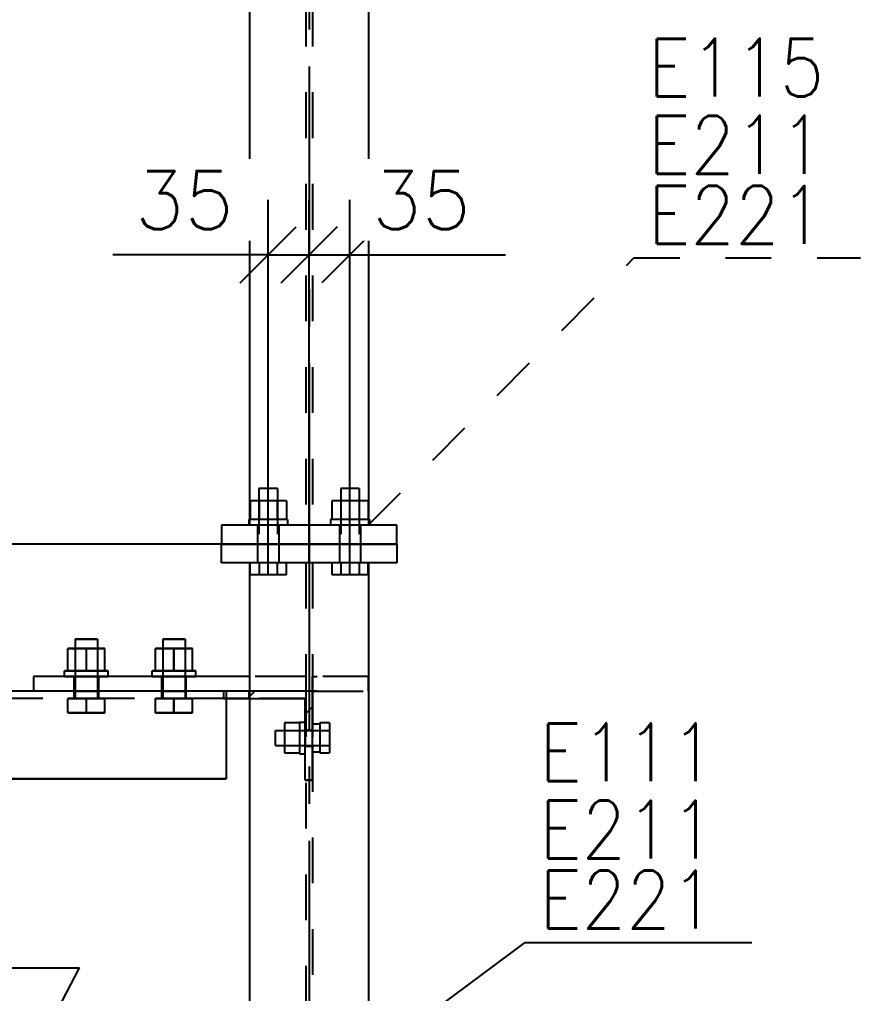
# Model space of a CAD drawing. Header units: millimetres. Extents: x 505 to 1346, y 20403 to 20997.
# Drawn here: x 1101.08 to 1137.07, y 20723.03 to 20764.71 of the extents above; entities that cross this region are included whole.
import ezdxf

# ---------------------------------------------------------------- set-up
doc = ezdxf.new("R2010")
doc.units = ezdxf.units.MM
doc.linetypes.add('CENTER', pattern=[12.7, 7.9375, -1.5875, 1.5875, -1.5875])
doc.linetypes.add('DXK_LINE_DOT2', pattern=[3.9198, 1.9599, -1.9599])
doc.styles.add('RomanS', font='ROMANS__.TTF', dxfattribs={"height": 0.2})

# ---------------------------------------------------------------- blocks, each defined once
blk = doc.blocks.new('Bolt-110200292-71060 - 70956')
at = {"color": 3, "linetype": 'Continuous'}
for p, q in [((1103.463, 20738.194), (1103.463, 20736.594)), ((1103.527, 20738.194), (1103.463, 20738.194)), ((1103.463, 20738.194), (1103.526, 20738.194)), ((1103.465, 20738.194), (1103.465, 20736.594)), ((1103.529, 20738.194), (1103.465, 20738.194)), ((1103.465, 20738.194), (1103.529, 20738.194)), ((1103.526, 20738.194), (1103.701, 20738.194)), ((1103.701, 20738.194), (1103.527, 20738.194)), ((1103.704, 20738.194), (1103.529, 20738.194)), ((1103.529, 20738.194), (1103.703, 20738.194)), ((1104.177, 20738.194), (1103.701, 20738.194)), ((1103.701, 20738.194), (1104.177, 20738.194)), ((1103.703, 20738.194), (1104.179, 20738.194)), ((1104.18, 20738.194), (1103.704, 20738.194)), ((1104.177, 20738.194), (1104.351, 20738.194)), ((1104.352, 20738.194), (1104.177, 20738.194)), ((1104.179, 20738.194), (1104.354, 20738.194)), ((1104.354, 20738.194), (1104.18, 20738.194)), ((1104.351, 20738.194), (1104.415, 20738.194)), ((1104.415, 20738.194), (1104.352, 20738.194)), ((1104.354, 20738.194), (1104.418, 20738.194)), ((1104.418, 20738.194), (1104.354, 20738.194)), ((1104.415, 20738.194), (1104.415, 20736.594)), ((1104.418, 20738.194), (1104.418, 20736.594)), ((1107.213, 20738.194), (1107.213, 20736.594)), ((1107.277, 20738.194), (1107.213, 20738.194)), ((1107.213, 20738.194), (1107.276, 20738.194)), ((1107.215, 20738.194), (1107.215, 20736.594)), ((1107.279, 20738.194), (1107.215, 20738.194)), ((1107.215, 20738.194), (1107.279, 20738.194)), ((1107.276, 20738.194), (1107.451, 20738.194)), ((1107.451, 20738.194), (1107.277, 20738.194)), ((1107.454, 20738.194), (1107.279, 20738.194)), ((1107.279, 20738.194), (1107.453, 20738.194)), ((1107.927, 20738.194), (1107.451, 20738.194)), ((1107.451, 20738.194), (1107.927, 20738.194)), ((1107.453, 20738.194), (1107.929, 20738.194)), ((1107.93, 20738.194), (1107.454, 20738.194)), ((1107.927, 20738.194), (1108.101, 20738.194)), ((1108.102, 20738.194), (1107.927, 20738.194)), ((1107.929, 20738.194), (1108.104, 20738.194)), ((1108.104, 20738.194), (1107.93, 20738.194)), ((1108.101, 20738.194), (1108.165, 20738.194)), ((1108.165, 20738.194), (1108.102, 20738.194)), ((1108.104, 20738.194), (1108.168, 20738.194)), ((1108.168, 20738.194), (1108.104, 20738.194)), ((1108.165, 20738.194), (1108.165, 20736.594)), ((1108.168, 20738.194), (1108.168, 20736.594)), ((1103.145, 20736.844), (1103.145, 20737.796)), ((1103.145, 20737.796), (1103.938, 20737.796)), ((1103.145, 20736.844), (1103.145, 20737.796)), ((1103.145, 20737.796), (1103.145, 20737.796)), ((1103.939, 20737.796), (1103.145, 20737.796)), ((1103.148, 20736.844), (1103.148, 20737.797)), ((1103.148, 20737.797), (1103.941, 20737.797)), ((1103.148, 20736.844), (1103.148, 20737.797)), ((1103.148, 20737.797), (1103.148, 20737.797)), ((1103.942, 20737.797), (1103.148, 20737.797)), ((1103.938, 20736.844), (1103.938, 20737.796)), ((1103.938, 20737.796), (1104.732, 20737.796)), ((1104.733, 20737.796), (1103.939, 20737.796)), ((1103.941, 20736.844), (1103.941, 20737.797)), ((1103.941, 20737.797), (1104.735, 20737.797)), ((1104.736, 20737.797), (1103.942, 20737.797)), ((1104.732, 20736.844), (1104.732, 20737.796)), ((1104.732, 20737.796), (1104.733, 20737.796)), ((1104.733, 20736.844), (1104.733, 20737.796)), ((1104.735, 20736.844), (1104.735, 20737.797)), ((1104.735, 20737.797), (1104.736, 20737.797)), ((1104.736, 20736.844), (1104.736, 20737.797)), ((1106.895, 20736.844), (1106.895, 20737.796)), ((1106.895, 20737.796), (1107.688, 20737.796)), ((1106.895, 20736.844), (1106.895, 20737.796)), ((1106.895, 20737.796), (1106.895, 20737.796)), ((1107.689, 20737.796), (1106.895, 20737.796)), ((1106.898, 20736.844), (1106.898, 20737.797)), ((1106.898, 20737.797), (1107.691, 20737.797)), ((1106.898, 20736.844), (1106.898, 20737.797)), ((1106.898, 20737.797), (1106.898, 20737.797)), ((1107.692, 20737.797), (1106.898, 20737.797)), ((1107.688, 20736.844), (1107.688, 20737.796)), ((1107.688, 20737.796), (1108.482, 20737.796)), ((1108.483, 20737.796), (1107.689, 20737.796)), ((1107.691, 20736.844), (1107.691, 20737.797)), ((1107.691, 20737.797), (1108.485, 20737.797)), ((1108.486, 20737.797), (1107.692, 20737.797)), ((1108.482, 20736.844), (1108.482, 20737.796)), ((1108.482, 20737.796), (1108.483, 20737.796)), ((1108.483, 20736.844), (1108.483, 20737.796)), ((1108.485, 20736.844), (1108.485, 20737.797)), ((1108.485, 20737.797), (1108.486, 20737.797)), ((1108.486, 20736.844), (1108.486, 20737.797)), ((1103.006, 20736.594), (1103.006, 20736.844)), ((1103.131, 20736.844), (1103.006, 20736.844)), ((1103.006, 20736.844), (1103.131, 20736.844)), ((1103.009, 20736.594), (1103.009, 20736.844)), ((1103.134, 20736.844), (1103.009, 20736.844)), ((1103.009, 20736.844), (1103.133, 20736.844)), ((1103.473, 20736.844), (1103.131, 20736.844)), ((1103.131, 20736.844), (1103.472, 20736.844)), ((1103.133, 20736.844), (1103.475, 20736.844)), ((1103.476, 20736.844), (1103.134, 20736.844)), ((1103.938, 20736.844), (1103.145, 20736.844)), ((1103.145, 20736.844), (1103.145, 20736.844)), ((1103.145, 20736.844), (1103.939, 20736.844)), ((1103.941, 20736.844), (1103.148, 20736.844)), ((1103.148, 20736.844), (1103.148, 20736.844)), ((1103.148, 20736.844), (1103.942, 20736.844)), ((1103.472, 20736.844), (1103.938, 20736.844)), ((1103.939, 20736.844), (1103.473, 20736.844)), ((1103.475, 20736.844), (1103.941, 20736.844)), ((1103.942, 20736.844), (1103.476, 20736.844)), ((1104.732, 20736.844), (1103.938, 20736.844)), ((1103.938, 20736.844), (1104.405, 20736.844)), ((1103.939, 20736.844), (1104.733, 20736.844)), ((1104.406, 20736.844), (1103.939, 20736.844)), ((1104.735, 20736.844), (1103.941, 20736.844)), ((1103.941, 20736.844), (1104.407, 20736.844)), ((1103.942, 20736.844), (1104.736, 20736.844)), ((1104.408, 20736.844), (1103.942, 20736.844)), ((1104.405, 20736.844), (1104.746, 20736.844)), ((1104.747, 20736.844), (1104.406, 20736.844)), ((1104.407, 20736.844), (1104.749, 20736.844)), ((1104.75, 20736.844), (1104.408, 20736.844)), ((1104.733, 20736.844), (1104.732, 20736.844)), ((1104.736, 20736.844), (1104.735, 20736.844)), ((1104.746, 20736.844), (1104.872, 20736.844)), ((1104.872, 20736.844), (1104.747, 20736.844)), ((1104.749, 20736.844), (1104.874, 20736.844)), ((1104.874, 20736.844), (1104.75, 20736.844)), ((1104.872, 20736.594), (1104.872, 20736.844)), ((1104.874, 20736.594), (1104.874, 20736.844)), ((1106.756, 20736.594), (1106.756, 20736.844)), ((1106.881, 20736.844), (1106.756, 20736.844)), ((1106.756, 20736.844), (1106.881, 20736.844)), ((1106.759, 20736.594), (1106.759, 20736.844)), ((1106.884, 20736.844), (1106.759, 20736.844)), ((1106.759, 20736.844), (1106.883, 20736.844)), ((1107.223, 20736.844), (1106.881, 20736.844)), ((1106.881, 20736.844), (1107.222, 20736.844)), ((1106.883, 20736.844), (1107.225, 20736.844)), ((1107.226, 20736.844), (1106.884, 20736.844)), ((1107.688, 20736.844), (1106.895, 20736.844)), ((1106.895, 20736.844), (1106.895, 20736.844)), ((1106.895, 20736.844), (1107.689, 20736.844)), ((1107.691, 20736.844), (1106.898, 20736.844)), ((1106.898, 20736.844), (1106.898, 20736.844)), ((1106.898, 20736.844), (1107.692, 20736.844)), ((1107.222, 20736.844), (1107.688, 20736.844)), ((1107.689, 20736.844), (1107.223, 20736.844)), ((1107.225, 20736.844), (1107.691, 20736.844)), ((1107.692, 20736.844), (1107.226, 20736.844)), ((1108.482, 20736.844), (1107.688, 20736.844)), ((1107.688, 20736.844), (1108.155, 20736.844)), ((1107.689, 20736.844), (1108.483, 20736.844)), ((1108.156, 20736.844), (1107.689, 20736.844)), ((1108.485, 20736.844), (1107.691, 20736.844)), ((1107.691, 20736.844), (1108.157, 20736.844)), ((1107.692, 20736.844), (1108.486, 20736.844)), ((1108.158, 20736.844), (1107.692, 20736.844)), ((1108.155, 20736.844), (1108.496, 20736.844)), ((1108.497, 20736.844), (1108.156, 20736.844)), ((1108.157, 20736.844), (1108.499, 20736.844)), ((1108.5, 20736.844), (1108.158, 20736.844)), ((1108.483, 20736.844), (1108.482, 20736.844)), ((1108.486, 20736.844), (1108.485, 20736.844)), ((1108.496, 20736.844), (1108.622, 20736.844)), ((1108.622, 20736.844), (1108.497, 20736.844)), ((1108.499, 20736.844), (1108.624, 20736.844)), ((1108.624, 20736.844), (1108.5, 20736.844)), ((1108.622, 20736.594), (1108.622, 20736.844)), ((1108.624, 20736.594), (1108.624, 20736.844))]:
    blk.add_line(p, q, dxfattribs=at)
at = {"color": 3, "linetype": 'DXK_LINE_DOT2'}
for p, q in [((1103.939, 20736.844), (1103.939, 20737.796)), ((1103.942, 20736.844), (1103.942, 20737.797)), ((1107.689, 20736.844), (1107.689, 20737.796)), ((1107.692, 20736.844), (1107.692, 20737.797)), ((1103.131, 20736.594), (1103.006, 20736.594)), ((1103.006, 20736.594), (1103.131, 20736.594)), ((1103.133, 20736.594), (1103.009, 20736.594)), ((1103.009, 20736.594), (1103.134, 20736.594)), ((1103.472, 20736.594), (1103.131, 20736.594)), ((1103.131, 20736.594), (1103.473, 20736.594)), ((1103.475, 20736.594), (1103.133, 20736.594)), ((1103.134, 20736.594), (1103.476, 20736.594)), ((1103.414, 20735.969), (1103.414, 20736.594)), ((1103.414, 20736.594), (1103.44, 20736.594)), ((1103.44, 20736.594), (1103.414, 20736.594)), ((1103.417, 20735.969), (1103.417, 20736.594)), ((1103.417, 20736.594), (1103.442, 20736.594)), ((1103.442, 20736.594), (1103.417, 20736.594)), ((1103.44, 20736.594), (1103.939, 20736.594)), ((1103.939, 20736.594), (1103.44, 20736.594)), ((1103.941, 20736.594), (1103.442, 20736.594)), ((1103.463, 20736.594), (1103.463, 20735.654)), ((1103.465, 20736.594), (1103.465, 20735.654)), ((1103.938, 20736.594), (1103.472, 20736.594)), ((1103.473, 20736.594), (1103.939, 20736.594)), ((1103.941, 20736.594), (1103.475, 20736.594)), ((1103.476, 20736.594), (1103.942, 20736.594)), ((1103.939, 20736.594), (1104.438, 20736.594)), ((1104.438, 20736.594), (1103.939, 20736.594)), ((1103.939, 20736.594), (1104.406, 20736.594)), ((1104.405, 20736.594), (1103.939, 20736.594)), ((1103.939, 20736.594), (1103.939, 20736.594)), ((1103.941, 20736.594), (1104.441, 20736.594)), ((1103.942, 20736.594), (1104.408, 20736.594)), ((1104.407, 20736.594), (1103.942, 20736.594)), ((1104.746, 20736.594), (1104.405, 20736.594)), ((1104.406, 20736.594), (1104.747, 20736.594)), ((1104.749, 20736.594), (1104.407, 20736.594)), ((1104.408, 20736.594), (1104.75, 20736.594)), ((1104.415, 20736.594), (1104.415, 20735.654)), ((1104.418, 20736.594), (1104.418, 20735.654)), ((1104.438, 20736.594), (1104.464, 20736.594)), ((1104.464, 20736.594), (1104.438, 20736.594)), ((1104.441, 20736.594), (1104.438, 20736.594)), ((1104.441, 20736.594), (1104.467, 20736.594)), ((1104.467, 20736.594), (1104.441, 20736.594)), ((1104.464, 20735.969), (1104.464, 20736.594)), ((1104.467, 20735.969), (1104.467, 20736.594)), ((1104.872, 20736.594), (1104.746, 20736.594)), ((1104.747, 20736.594), (1104.872, 20736.594)), ((1104.874, 20736.594), (1104.749, 20736.594)), ((1104.75, 20736.594), (1104.874, 20736.594)), ((1106.881, 20736.594), (1106.756, 20736.594)), ((1106.756, 20736.594), (1106.881, 20736.594)), ((1106.883, 20736.594), (1106.759, 20736.594)), ((1106.759, 20736.594), (1106.884, 20736.594)), ((1107.222, 20736.594), (1106.881, 20736.594)), ((1106.881, 20736.594), (1107.223, 20736.594)), ((1107.225, 20736.594), (1106.883, 20736.594)), ((1106.884, 20736.594), (1107.226, 20736.594)), ((1107.164, 20735.969), (1107.164, 20736.594)), ((1107.164, 20736.594), (1107.19, 20736.594)), ((1107.19, 20736.594), (1107.164, 20736.594)), ((1107.167, 20735.969), (1107.167, 20736.594)), ((1107.167, 20736.594), (1107.192, 20736.594)), ((1107.192, 20736.594), (1107.167, 20736.594)), ((1107.19, 20736.594), (1107.689, 20736.594)), ((1107.689, 20736.594), (1107.19, 20736.594)), ((1107.192, 20736.594), (1107.691, 20736.594)), ((1107.691, 20736.594), (1107.192, 20736.594)), ((1107.213, 20736.594), (1107.213, 20735.654)), ((1107.215, 20736.594), (1107.215, 20735.654)), ((1107.688, 20736.594), (1107.222, 20736.594)), ((1107.223, 20736.594), (1107.689, 20736.594)), ((1107.691, 20736.594), (1107.225, 20736.594)), ((1107.226, 20736.594), (1107.692, 20736.594)), ((1107.689, 20736.594), (1108.188, 20736.594)), ((1108.188, 20736.594), (1107.689, 20736.594)), ((1107.689, 20736.594), (1108.156, 20736.594)), ((1108.155, 20736.594), (1107.689, 20736.594)), ((1107.691, 20736.594), (1108.191, 20736.594)), ((1108.191, 20736.594), (1107.692, 20736.594)), ((1107.692, 20736.594), (1108.158, 20736.594)), ((1108.496, 20736.594), (1108.155, 20736.594)), ((1108.157, 20736.594), (1108.155, 20736.594)), ((1108.156, 20736.594), (1108.497, 20736.594)), ((1108.158, 20736.594), (1108.5, 20736.594)), ((1108.165, 20736.594), (1108.165, 20735.654)), ((1108.168, 20736.594), (1108.168, 20735.654)), ((1108.188, 20736.594), (1108.214, 20736.594)), ((1108.214, 20736.594), (1108.188, 20736.594)), ((1108.191, 20736.594), (1108.217, 20736.594)), ((1108.217, 20736.594), (1108.191, 20736.594)), ((1108.214, 20735.969), (1108.214, 20736.594)), ((1108.217, 20735.969), (1108.217, 20736.594)), ((1108.622, 20736.594), (1108.496, 20736.594)), ((1108.499, 20736.594), (1108.496, 20736.594)), ((1108.497, 20736.594), (1108.622, 20736.594)), ((1108.624, 20736.594), (1108.499, 20736.594)), ((1108.5, 20736.594), (1108.624, 20736.594)), ((1103.414, 20735.654), (1103.414, 20735.969)), ((1103.44, 20735.969), (1103.414, 20735.969)), ((1103.414, 20735.969), (1103.44, 20735.969)), ((1103.414, 20735.969), (1103.44, 20735.969)), ((1103.44, 20735.969), (1103.414, 20735.969)), ((1103.417, 20735.654), (1103.417, 20735.969)), ((1103.442, 20735.969), (1103.417, 20735.969)), ((1103.417, 20735.969), (1103.442, 20735.969)), ((1103.44, 20735.969), (1103.939, 20735.969)), ((1103.939, 20735.969), (1103.44, 20735.969)), ((1103.44, 20735.969), (1103.939, 20735.969)), ((1103.939, 20735.969), (1103.44, 20735.969)), ((1103.44, 20735.969), (1103.442, 20735.969)), ((1103.442, 20735.969), (1103.44, 20735.969)), ((1103.442, 20735.969), (1103.942, 20735.969)), ((1103.939, 20735.969), (1103.442, 20735.969)), ((1103.939, 20735.969), (1104.438, 20735.969)), ((1104.438, 20735.969), (1103.939, 20735.969)), ((1103.939, 20735.969), (1104.438, 20735.969)), ((1104.438, 20735.969), (1103.939, 20735.969)), ((1103.939, 20735.969), (1103.939, 20735.969)), ((1104.441, 20735.969), (1103.942, 20735.969)), ((1104.438, 20735.969), (1104.464, 20735.969)), ((1104.464, 20735.969), (1104.438, 20735.969)), ((1104.438, 20735.969), (1104.464, 20735.969)), ((1104.464, 20735.969), (1104.438, 20735.969)), ((1104.438, 20735.969), (1104.441, 20735.969)), ((1104.438, 20735.969), (1104.441, 20735.969)), ((1104.441, 20735.969), (1104.438, 20735.969)), ((1104.441, 20735.969), (1104.467, 20735.969)), ((1104.467, 20735.969), (1104.441, 20735.969)), ((1104.464, 20735.654), (1104.464, 20735.969)), ((1104.464, 20735.969), (1104.467, 20735.969)), ((1104.467, 20735.969), (1104.464, 20735.969)), ((1104.467, 20735.654), (1104.467, 20735.969)), ((1107.164, 20735.654), (1107.164, 20735.969)), ((1107.19, 20735.969), (1107.164, 20735.969)), ((1107.164, 20735.969), (1107.19, 20735.969)), ((1107.164, 20735.969), (1107.19, 20735.969)), ((1107.19, 20735.969), (1107.164, 20735.969)), ((1107.167, 20735.654), (1107.167, 20735.969)), ((1107.192, 20735.969), (1107.167, 20735.969)), ((1107.167, 20735.969), (1107.192, 20735.969)), ((1107.19, 20735.969), (1107.689, 20735.969)), ((1107.689, 20735.969), (1107.19, 20735.969)), ((1107.19, 20735.969), (1107.689, 20735.969)), ((1107.689, 20735.969), (1107.19, 20735.969)), ((1107.19, 20735.969), (1107.192, 20735.969)), ((1107.192, 20735.969), (1107.19, 20735.969)), ((1107.192, 20735.969), (1107.692, 20735.969)), ((1107.691, 20735.969), (1107.192, 20735.969)), ((1107.192, 20735.969), (1107.691, 20735.969)), ((1107.691, 20735.969), (1107.192, 20735.969)), ((1107.689, 20735.969), (1108.188, 20735.969)), ((1108.188, 20735.969), (1107.689, 20735.969)), ((1107.689, 20735.969), (1108.188, 20735.969)), ((1108.188, 20735.969), (1107.689, 20735.969)), ((1107.691, 20735.969), (1108.191, 20735.969)), ((1107.692, 20735.969), (1108.191, 20735.969)), ((1108.191, 20735.969), (1107.692, 20735.969)), ((1108.191, 20735.969), (1107.692, 20735.969)), ((1108.188, 20735.969), (1108.214, 20735.969)), ((1108.214, 20735.969), (1108.188, 20735.969)), ((1108.188, 20735.969), (1108.214, 20735.969)), ((1108.214, 20735.969), (1108.188, 20735.969)), ((1108.191, 20735.969), (1108.217, 20735.969)), ((1108.217, 20735.969), (1108.191, 20735.969)), ((1108.214, 20735.654), (1108.214, 20735.969)), ((1108.214, 20735.969), (1108.217, 20735.969)), ((1108.217, 20735.969), (1108.214, 20735.969)), ((1108.217, 20735.654), (1108.217, 20735.969)), ((1103.146, 20735.04), (1103.146, 20735.654)), ((1103.146, 20735.654), (1103.938, 20735.654)), ((1103.146, 20735.654), (1103.147, 20735.654)), ((1103.147, 20735.04), (1103.147, 20735.654)), ((1103.939, 20735.654), (1103.147, 20735.654)), ((1103.149, 20735.04), (1103.149, 20735.654)), ((1103.149, 20735.04), (1103.149, 20735.654)), ((1103.149, 20735.654), (1103.149, 20735.654)), ((1103.942, 20735.654), (1103.149, 20735.654)), ((1103.44, 20735.654), (1103.414, 20735.654)), ((1103.414, 20735.654), (1103.44, 20735.654)), ((1103.442, 20735.654), (1103.417, 20735.654)), ((1103.417, 20735.654), (1103.442, 20735.654)), ((1103.939, 20735.654), (1103.44, 20735.654)), ((1103.942, 20735.654), (1103.442, 20735.654)), ((1103.941, 20735.654), (1103.442, 20735.654)), ((1103.526, 20735.654), (1103.463, 20735.654)), ((1103.463, 20735.654), (1103.527, 20735.654)), ((1103.529, 20735.654), (1103.465, 20735.654)), ((1103.465, 20735.654), (1103.529, 20735.654)), ((1103.938, 20735.04), (1103.938, 20735.654)), ((1103.938, 20735.654), (1103.939, 20735.654)), ((1103.939, 20735.04), (1103.939, 20735.654)), ((1104.732, 20735.654), (1103.939, 20735.654)), ((1103.939, 20735.654), (1104.731, 20735.654)), ((1104.438, 20735.654), (1103.939, 20735.654)), ((1103.941, 20735.04), (1103.941, 20735.654)), ((1103.942, 20735.04), (1103.942, 20735.654)), ((1104.734, 20735.654), (1103.942, 20735.654)), ((1103.942, 20735.654), (1104.734, 20735.654)), ((1103.942, 20735.654), (1103.942, 20735.654)), ((1104.441, 20735.654), (1103.942, 20735.654)), ((1104.415, 20735.654), (1104.351, 20735.654)), ((1104.352, 20735.654), (1104.415, 20735.654)), ((1104.354, 20735.654), (1104.418, 20735.654)), ((1104.418, 20735.654), (1104.354, 20735.654)), ((1104.438, 20735.654), (1104.464, 20735.654)), ((1104.464, 20735.654), (1104.438, 20735.654)), ((1104.441, 20735.654), (1104.467, 20735.654)), ((1104.467, 20735.654), (1104.441, 20735.654)), ((1104.731, 20735.04), (1104.731, 20735.654)), ((1104.731, 20735.654), (1104.732, 20735.654)), ((1104.732, 20735.04), (1104.732, 20735.654)), ((1104.734, 20735.04), (1104.734, 20735.654)), ((1104.734, 20735.04), (1104.734, 20735.654)), ((1104.734, 20735.654), (1104.734, 20735.654)), ((1106.896, 20735.04), (1106.896, 20735.654)), ((1106.896, 20735.654), (1107.688, 20735.654)), ((1106.896, 20735.654), (1106.897, 20735.654)), ((1106.897, 20735.04), (1106.897, 20735.654)), ((1107.689, 20735.654), (1106.897, 20735.654)), ((1106.899, 20735.04), (1106.899, 20735.654)), ((1106.899, 20735.654), (1107.691, 20735.654)), ((1106.899, 20735.04), (1106.899, 20735.654)), ((1106.899, 20735.654), (1106.899, 20735.654)), ((1107.692, 20735.654), (1106.899, 20735.654)), ((1107.19, 20735.654), (1107.164, 20735.654)), ((1107.164, 20735.654), (1107.19, 20735.654)), ((1107.192, 20735.654), (1107.167, 20735.654)), ((1107.167, 20735.654), (1107.192, 20735.654)), ((1107.689, 20735.654), (1107.19, 20735.654)), ((1107.692, 20735.654), (1107.192, 20735.654)), ((1107.691, 20735.654), (1107.192, 20735.654)), ((1107.276, 20735.654), (1107.213, 20735.654)), ((1107.213, 20735.654), (1107.277, 20735.654)), ((1107.279, 20735.654), (1107.215, 20735.654)), ((1107.215, 20735.654), (1107.279, 20735.654)), ((1107.688, 20735.04), (1107.688, 20735.654)), ((1107.689, 20735.04), (1107.689, 20735.654)), ((1108.482, 20735.654), (1107.689, 20735.654)), ((1107.689, 20735.654), (1108.481, 20735.654)), ((1108.188, 20735.654), (1107.689, 20735.654)), ((1107.691, 20735.04), (1107.691, 20735.654)), ((1107.691, 20735.654), (1107.692, 20735.654)), ((1107.692, 20735.04), (1107.692, 20735.654)), ((1108.484, 20735.654), (1107.692, 20735.654)), ((1107.692, 20735.654), (1108.191, 20735.654)), ((1108.191, 20735.654), (1107.692, 20735.654)), ((1108.165, 20735.654), (1108.101, 20735.654)), ((1108.102, 20735.654), (1108.165, 20735.654)), ((1108.104, 20735.654), (1108.168, 20735.654)), ((1108.168, 20735.654), (1108.104, 20735.654)), ((1108.188, 20735.654), (1108.214, 20735.654)), ((1108.214, 20735.654), (1108.188, 20735.654)), ((1108.191, 20735.654), (1108.217, 20735.654)), ((1108.217, 20735.654), (1108.191, 20735.654)), ((1108.481, 20735.04), (1108.481, 20735.654)), ((1108.481, 20735.654), (1108.482, 20735.654)), ((1108.481, 20735.654), (1108.484, 20735.654)), ((1108.482, 20735.04), (1108.482, 20735.654)), ((1108.484, 20735.04), (1108.484, 20735.654)), ((1108.484, 20735.04), (1108.484, 20735.654)), ((1108.484, 20735.654), (1108.484, 20735.654)), ((1103.938, 20735.04), (1103.146, 20735.04)), ((1103.146, 20735.04), (1103.147, 20735.04)), ((1103.147, 20735.04), (1103.939, 20735.04)), ((1103.149, 20735.04), (1103.149, 20735.04)), ((1103.149, 20735.04), (1103.942, 20735.04)), ((1103.939, 20735.04), (1103.938, 20735.04)), ((1103.939, 20735.04), (1104.732, 20735.04)), ((1104.731, 20735.04), (1103.939, 20735.04)), ((1103.942, 20735.04), (1104.734, 20735.04)), ((1104.734, 20735.04), (1103.942, 20735.04)), ((1104.731, 20735.04), (1104.732, 20735.04)), ((1104.734, 20735.04), (1104.734, 20735.04)), ((1107.688, 20735.04), (1106.896, 20735.04)), ((1106.896, 20735.04), (1106.897, 20735.04)), ((1106.897, 20735.04), (1107.689, 20735.04)), ((1107.691, 20735.04), (1106.899, 20735.04)), ((1106.899, 20735.04), (1106.899, 20735.04)), ((1106.899, 20735.04), (1107.692, 20735.04)), ((1107.689, 20735.04), (1108.482, 20735.04)), ((1108.481, 20735.04), (1107.689, 20735.04)), ((1107.692, 20735.04), (1108.484, 20735.04)), ((1108.481, 20735.04), (1108.482, 20735.04)), ((1108.484, 20735.04), (1108.481, 20735.04)), ((1108.484, 20735.04), (1108.484, 20735.04))]:
    blk.add_line(p, q, dxfattribs=at)
blk = doc.blocks.new('Part-110200292-70961 - 70956')
at = {"color": 7, "linetype": 'DXK_LINE_DOT2'}
for p, q in [((1109.81, 20735.967), (1109.81, 20735.652)), ((1109.92, 20735.967), (1109.81, 20735.967)), ((1113.62, 20735.967), (1110.92, 20735.967)), ((1110.92, 20735.967), (1110.92, 20735.652)), ((1113.62, 20735.967), (1113.62, 20735.967)), ((1113.62, 20735.967), (1113.62, 20732.157)), ((1110.92, 20735.652), (1109.81, 20735.652)), ((1109.81, 20735.652), (1109.81, 20735.652)), ((1113.305, 20735.652), (1110.92, 20735.652)), ((1113.305, 20735.652), (1113.305, 20732.157)), ((1113.62, 20732.157), (1113.305, 20732.157)), ((1113.305, 20732.157), (1113.305, 20732.157))]:
    blk.add_line(p, q, dxfattribs=at)
at = {"color": 3, "linetype": 'Continuous'}
blk.add_line((1110.92, 20735.967), (1109.92, 20735.967), dxfattribs=at)
blk = doc.blocks.new('Part-110200292-71047 - 70956')
at = {"color": 3, "linetype": 'Continuous'}
for p, q in [((1110.92, 20800.794), (1110.92, 20743.067)), ((1116.02, 20791.326), (1116.02, 20743.067))]:
    blk.add_line(p, q, dxfattribs=at)
at = {"color": 7, "linetype": 'DXK_LINE_DOT2'}
for p, q in [((1113.325, 20800.794), (1113.325, 20743.067)), ((1113.615, 20800.794), (1113.615, 20743.067)), ((1116.02, 20743.067), (1110.92, 20743.067))]:
    blk.add_line(p, q, dxfattribs=at)
at = {"color": 7, "linetype": 'CENTER'}
blk.add_line((1113.47, 20800.794), (1113.47, 20742.267), dxfattribs=at)
blk = doc.blocks.new('Part-110200292-71049 - 70956')
at = {"color": 3, "linetype": 'Continuous'}
for p, q in [((1071.82, 20735.969), (1071.82, 20735.966)), ((1101.67, 20735.969), (1080.07, 20735.969)), ((1109.92, 20735.969), (1109.92, 20735.966)), ((1071.82, 20735.651), (1071.82, 20732.219)), ((1109.92, 20735.651), (1109.92, 20735.619)), ((1109.92, 20735.619), (1109.92, 20732.219)), ((1071.82, 20732.219), (1071.82, 20732.219)), ((1109.92, 20732.219), (1071.82, 20732.219)), ((1071.82, 20732.218), (1109.92, 20732.218)), ((1109.92, 20732.219), (1109.92, 20732.219))]:
    blk.add_line(p, q, dxfattribs=at)
at = {"color": 7, "linetype": 'DXK_LINE_DOT2'}
for p, q in [((1071.82, 20735.969), (1071.82, 20735.969)), ((1109.92, 20735.969), (1071.82, 20735.969)), ((1080.07, 20735.969), (1071.82, 20735.969)), ((1071.82, 20735.969), (1071.82, 20735.603)), ((1109.92, 20735.969), (1101.67, 20735.969)), ((1109.92, 20735.969), (1109.92, 20735.969)), ((1109.92, 20735.969), (1109.92, 20735.969)), ((1109.92, 20735.966), (1109.92, 20735.654)), ((1071.82, 20735.654), (1071.82, 20735.654)), ((1109.92, 20735.654), (1071.82, 20735.654)), ((1097.16, 20735.651), (1071.82, 20735.654)), ((1071.82, 20735.654), (1071.82, 20735.651)), ((1109.92, 20735.654), (1100.402, 20735.651)), ((1109.92, 20735.654), (1109.92, 20735.654)), ((1109.92, 20735.654), (1109.92, 20735.619)), ((1109.92, 20735.654), (1109.92, 20735.654)), ((1071.82, 20735.269), (1071.82, 20735.269)), ((1109.92, 20735.269), (1109.92, 20735.269)), ((1071.82, 20732.219), (1109.92, 20732.219)), ((1071.82, 20732.218), (1071.82, 20732.219)), ((1071.82, 20732.219), (1109.92, 20732.219)), ((1109.92, 20732.218), (1109.92, 20732.219))]:
    blk.add_line(p, q, dxfattribs=at)
blk = doc.blocks.new('Part-110200292-71057 - 70956')
at = {"color": 3, "linetype": 'Continuous'}
for p, q in [((1101.67, 20736.594), (1101.67, 20736.594)), ((1110.92, 20736.594), (1101.67, 20736.594)), ((1101.67, 20736.594), (1101.67, 20735.969)), ((1110.92, 20735.969), (1101.67, 20735.969))]:
    blk.add_line(p, q, dxfattribs=at)
at = {"color": 7, "linetype": 'DXK_LINE_DOT2'}
for p, q in [((1113.119, 20736.594), (1101.67, 20736.594)), ((1101.67, 20736.594), (1101.67, 20736.594)), ((1113.301, 20736.594), (1110.92, 20736.594)), ((1113.301, 20736.594), (1113.119, 20736.594)), ((1113.301, 20736.594), (1113.325, 20736.594)), ((1113.325, 20736.594), (1113.301, 20736.594)), ((1113.325, 20736.594), (1113.325, 20736.594)), ((1113.325, 20736.594), (1113.325, 20735.969)), ((1109.81, 20735.967), (1101.67, 20735.969)), ((1113.301, 20735.969), (1109.92, 20735.967)), ((1112.98, 20735.969), (1110.92, 20735.969)), ((1113.301, 20735.969), (1113.325, 20735.969)), ((1113.325, 20735.969), (1113.301, 20735.969))]:
    blk.add_line(p, q, dxfattribs=at)
blk = doc.blocks.new('Part-110200292-71071 - 70956')
at = {"color": 7, "linetype": 'CENTER'}
blk.add_line((1113.47, 20742.267), (1113.47, 20682.668), dxfattribs=at)
at = {"color": 3, "linetype": 'Continuous'}
for p, q in [((1110.92, 20741.467), (1110.92, 20735.966)), ((1116.02, 20741.467), (1116.02, 20692.668)), ((1110.92, 20735.651), (1110.92, 20712.736))]:
    blk.add_line(p, q, dxfattribs=at)
at = {"color": 7, "linetype": 'DXK_LINE_DOT2'}
for p, q in [((1116.02, 20741.467), (1110.92, 20741.467)), ((1113.325, 20741.467), (1113.325, 20736.594)), ((1113.615, 20741.467), (1113.615, 20700.215)), ((1113.325, 20735.969), (1113.325, 20700.215)), ((1110.92, 20735.652), (1110.92, 20735.651))]:
    blk.add_line(p, q, dxfattribs=at)
blk = doc.blocks.new('Part-110200292-71072 - 70956')
at = {"color": 3, "linetype": 'Continuous'}
for p, q in [((1109.72, 20741.467), (1109.72, 20742.267)), ((1109.72, 20742.267), (1117.22, 20742.267)), ((1117.22, 20742.267), (1117.22, 20741.467)), ((1117.22, 20741.467), (1109.72, 20741.467))]:
    blk.add_line(p, q, dxfattribs=at)
blk = doc.blocks.new('Part-110200292-71073 - 70956')
at = {"color": 3, "linetype": 'Continuous'}
for p, q in [((1109.72, 20743.067), (1109.72, 20742.267)), ((1117.22, 20743.067), (1109.72, 20743.067)), ((1117.22, 20742.267), (1117.22, 20743.067)), ((1117.22, 20742.267), (1109.72, 20742.267))]:
    blk.add_line(p, q, dxfattribs=at)
blk = doc.blocks.new('Bolt-110200292-71074 - 70956')
at = {"color": 3, "linetype": 'DXK_LINE_DOT2'}
for p, q in [((1111.323, 20744.642), (1111.323, 20741.467)), ((1112.117, 20744.642), (1111.323, 20744.642)), ((1112.117, 20744.642), (1112.117, 20741.467)), ((1114.823, 20744.642), (1114.823, 20741.467)), ((1115.617, 20744.642), (1114.823, 20744.642)), ((1115.617, 20744.642), (1115.617, 20741.467)), ((1112.499, 20744.111), (1110.942, 20744.111)), ((1110.942, 20744.111), (1110.942, 20743.317)), ((1111.331, 20744.111), (1111.331, 20743.317)), ((1112.11, 20744.111), (1112.11, 20743.317)), ((1112.499, 20744.111), (1112.499, 20743.317)), ((1115.999, 20744.111), (1114.442, 20744.111)), ((1114.442, 20744.111), (1114.442, 20743.317)), ((1114.831, 20744.111), (1114.831, 20743.317)), ((1115.61, 20744.111), (1115.61, 20743.317)), ((1115.999, 20744.111), (1115.999, 20743.317)), ((1112.554, 20743.317), (1110.92, 20743.317)), ((1112.554, 20743.317), (1112.554, 20743.067)), ((1114.387, 20743.317), (1114.387, 20743.067)), ((1116.02, 20743.317), (1114.387, 20743.317)), ((1110.92, 20743.067), (1110.887, 20743.067)), ((1111.27, 20743.067), (1111.27, 20741.467)), ((1112.17, 20743.067), (1112.17, 20741.467)), ((1114.77, 20743.067), (1114.77, 20741.467)), ((1115.67, 20743.067), (1115.67, 20741.467)), ((1116.054, 20743.067), (1116.02, 20743.067)), ((1112.17, 20742.267), (1111.27, 20742.267)), ((1115.67, 20742.267), (1114.77, 20742.267)), ((1110.941, 20741.467), (1110.941, 20740.957)), ((1111.331, 20741.467), (1111.331, 20740.957)), ((1112.11, 20741.467), (1112.11, 20740.957)), ((1112.499, 20740.957), (1112.499, 20741.467)), ((1114.441, 20741.467), (1114.441, 20740.957)), ((1114.831, 20741.467), (1114.831, 20740.957)), ((1115.61, 20741.467), (1115.61, 20740.957)), ((1115.999, 20740.957), (1115.999, 20741.467)), ((1110.941, 20740.957), (1112.499, 20740.957)), ((1114.441, 20740.957), (1115.999, 20740.957))]:
    blk.add_line(p, q, dxfattribs=at)
at = {"color": 3, "linetype": 'Continuous'}
for p, q in [((1110.887, 20743.317), (1110.887, 20743.067)), ((1110.887, 20743.317), (1110.92, 20743.317)), ((1110.92, 20743.317), (1110.887, 20743.317)), ((1110.887, 20743.317), (1110.92, 20743.317)), ((1110.92, 20743.317), (1110.887, 20743.317)), ((1116.054, 20743.317), (1116.02, 20743.317)), ((1116.02, 20743.317), (1116.054, 20743.317)), ((1116.054, 20743.317), (1116.02, 20743.317)), ((1116.054, 20743.317), (1116.02, 20743.317)), ((1116.054, 20743.317), (1116.054, 20743.067))]:
    blk.add_line(p, q, dxfattribs=at)
blk = doc.blocks.new('Part-110200292-71075 - 70956')
at = {"linetype": 'Continuous'}
h = blk.add_hatch(dxfattribs=at)
h.set_pattern_fill('', scale=0.7, style=0, pattern_type=0)
h.set_pattern_definition([(45, (1113.6202, 20732.1565), (-1.5715, 1.5715), [])])
h.paths.add_polyline_path([(1113.305, 20732.156), (1113.62, 20732.156), (1113.62, 20735.966), (1109.81, 20735.966), (1109.81, 20735.651), (1113.305, 20735.651)])
at = {"color": 3, "linetype": 'Continuous'}
for p, q in [((1109.81, 20735.967), (1109.81, 20735.966)), ((1113.62, 20735.966), (1109.81, 20735.966)), ((1109.81, 20735.966), (1109.81, 20735.651)), ((1113.62, 20735.967), (1113.62, 20735.966)), ((1113.62, 20732.156), (1113.62, 20735.966)), ((1109.81, 20735.652), (1109.81, 20735.651)), ((1109.81, 20735.651), (1113.305, 20735.651)), ((1113.305, 20735.651), (1113.305, 20735.652)), ((1113.305, 20732.156), (1113.305, 20735.651)), ((1113.305, 20732.157), (1113.305, 20732.156)), ((1113.305, 20732.156), (1113.62, 20732.156)), ((1113.62, 20732.157), (1113.62, 20732.156))]:
    blk.add_line(p, q, dxfattribs=at)
at = {"color": 7, "linetype": 'DXK_LINE_DOT2'}
for p, q in [((1110.904, 20735.967), (1109.81, 20735.967)), ((1110.904, 20735.652), (1110.904, 20735.967)), ((1113.62, 20735.967), (1110.904, 20735.967)), ((1109.81, 20735.652), (1110.904, 20735.652)), ((1109.81, 20735.652), (1109.81, 20735.652)), ((1113.305, 20735.652), (1110.904, 20735.652)), ((1113.305, 20732.157), (1113.62, 20732.157)), ((1113.305, 20732.157), (1113.305, 20732.157)), ((1113.62, 20732.157), (1113.62, 20732.157))]:
    blk.add_line(p, q, dxfattribs=at)
blk = doc.blocks.new('Part-110200292-71087 - 70956')
at = {"color": 7, "linetype": 'DXK_LINE_DOT2'}
for p, q in [((1113.615, 20735.966), (1113.615, 20736.591)), ((1113.615, 20736.591), (1113.639, 20736.591)), ((1113.615, 20736.591), (1113.71, 20736.591)), ((1113.639, 20736.591), (1113.821, 20736.591)), ((1116.02, 20736.591), (1113.71, 20736.591)), ((1116.02, 20735.966), (1116.02, 20736.591)), ((1113.615, 20735.966), (1113.615, 20735.966)), ((1113.615, 20735.966), (1113.639, 20735.966)), ((1113.71, 20735.966), (1113.615, 20735.966)), ((1113.639, 20735.966), (1113.821, 20735.966)), ((1113.821, 20735.966), (1113.71, 20735.966)), ((1113.821, 20735.966), (1116.02, 20735.966)), ((1116.02, 20735.966), (1116.02, 20735.966))]:
    blk.add_line(p, q, dxfattribs=at)
blk = doc.blocks.new('Bolt-110200292-71299 - 70956')
at = {"color": 3, "linetype": 'DXK_LINE_DOT2'}
for p, q in [((1113.055, 20734.61), (1112.42, 20734.61)), ((1112.42, 20734.61), (1112.42, 20733.327)), ((1113.055, 20734.644), (1113.305, 20734.644)), ((1113.055, 20734.644), (1113.055, 20733.294)), ((1113.62, 20734.569), (1113.935, 20734.569)), ((1114.345, 20734.61), (1113.935, 20734.61)), ((1113.935, 20734.61), (1113.935, 20733.328)), ((1114.345, 20734.61), (1114.345, 20733.328)), ((1112.03, 20734.286), (1113.935, 20734.286)), ((1112.03, 20733.651), (1112.03, 20734.286)), ((1112.42, 20734.29), (1113.055, 20734.29)), ((1113.305, 20734.319), (1113.62, 20734.319)), ((1113.935, 20734.289), (1114.345, 20734.289)), ((1112.03, 20733.651), (1113.935, 20733.651)), ((1112.42, 20733.648), (1113.055, 20733.648)), ((1113.305, 20733.619), (1113.62, 20733.619)), ((1113.935, 20733.648), (1114.345, 20733.648)), ((1112.42, 20733.327), (1113.055, 20733.327)), ((1113.055, 20733.294), (1113.305, 20733.294)), ((1113.62, 20733.369), (1113.935, 20733.369)), ((1113.935, 20733.328), (1114.345, 20733.328))]:
    blk.add_line(p, q, dxfattribs=at)
blk = doc.blocks.new('StraightDimension-110200292-72914 - 70956')
at = {"color": 7, "linetype": 'Continuous'}
for p, q in [((1113.47, 20741.467), (1113.47, 20756.995)), ((1115.22, 20740.957), (1115.22, 20756.995)), ((1112.27, 20753.445), (1114.67, 20755.845)), ((1116.42, 20755.845), (1114.02, 20753.445)), ((1113.47, 20754.645), (1115.22, 20754.645)), ((1115.22, 20754.645), (1121.871, 20754.645)), ((1115.22, 20754.645), (1121.871, 20754.645))]:
    blk.add_line(p, q, dxfattribs=at)
at = {"color": 0}
blk.add_wipeout([(1121.433, 20755.245), (1121.433, 20758.745), (1115.658, 20758.745), (1115.658, 20755.245)], dxfattribs=at)
at = {"color": 3, "style": 'RomanS'}
blk.add_text('35', height=2.4772, dxfattribs=at).set_placement((1116.158, 20755.745))
blk = doc.blocks.new('StraightDimension-110200292-72915 - 70956')
at = {"color": 7, "linetype": 'Continuous'}
for p, q in [((1111.72, 20740.957), (1111.72, 20756.995)), ((1113.47, 20741.467), (1113.47, 20756.995)), ((1110.52, 20753.445), (1112.92, 20755.845)), ((1114.67, 20755.845), (1112.27, 20753.445)), ((1111.72, 20754.645), (1105.07, 20754.645)), ((1111.72, 20754.645), (1105.07, 20754.645)), ((1111.72, 20754.645), (1113.47, 20754.645))]:
    blk.add_line(p, q, dxfattribs=at)
at = {"color": 0}
blk.add_wipeout([(1111.283, 20755.245), (1111.283, 20758.745), (1105.507, 20758.745), (1105.507, 20755.245)], dxfattribs=at)
at = {"color": 3, "style": 'RomanS'}
blk.add_text('35', height=2.4772, dxfattribs=at).set_placement((1106.007, 20755.745))
blk = doc.blocks.new('StraightDimension-110200292-73019 - 70956')
at = {"color": 7, "linetype": 'Continuous'}
for p, q in [((1036.908, 20742.267), (1036.908, 20751.305)), ((1036.908, 20742.267), (1036.908, 20751.305)), ((1035.708, 20743.467), (1038.108, 20741.067)), ((1109.72, 20742.267), (1034.558, 20742.267)), ((1036.908, 20735.969), (1036.908, 20742.267)), ((1038.108, 20734.769), (1035.708, 20737.169)), ((1071.93, 20735.969), (1034.558, 20735.969))]:
    blk.add_line(p, q, dxfattribs=at)
at = {"color": 0}
blk.add_wipeout([(1036.308, 20750.868), (1032.808, 20750.868), (1032.808, 20742.705), (1036.308, 20742.705)], dxfattribs=at)
at = {"color": 3, "style": 'RomanS'}
blk.add_text('126', height=2.4772, rotation=90.0002, dxfattribs=at).set_placement((1035.808, 20743.205))
blk = doc.blocks.new('Mark-110200292-73128 - 70956')
at = {"color": 7, "linetype": 'DXK_LINE_DOT2'}
for p, q in [((1115.999, 20743.067), (1127.373, 20754.513)), ((1127.373, 20754.513), (1137.072, 20754.513))]:
    blk.add_line(p, q, dxfattribs=at)
at = {"color": 0}
blk.add_wipeout([(1136.472, 20755.113), (1136.472, 20763.913), (1127.973, 20763.913), (1127.973, 20755.113)], dxfattribs=at)
at = {"color": 3, "style": 'RomanS', "width": 0.9}
for s, p in [('E115', (1127.973, 20761.413)), ('E211', (1127.973, 20758.113)), ('E221', (1127.973, 20755.113))]:
    blk.add_text(s, height=2.4772, dxfattribs=at).set_placement(p)
blk = doc.blocks.new('Mark-110200292-73154 - 70956')
at = {"color": 7, "linetype": 'Continuous'}
for p in [(1082.526, 20724.124), (1094.689, 20707.087)]:
    blk.add_line(p, (1103.642, 20724.124), dxfattribs=at)
at = {"color": 0}
blk.add_wipeout([(1103.042, 20724.724), (1103.042, 20727.724), (1083.126, 20727.724), (1083.126, 20724.724)], dxfattribs=at)
blk.add_wipeout([(1103.042, 20724.724), (1103.042, 20727.724), (1083.126, 20727.724), (1083.126, 20724.724)], dxfattribs=at)
at = {"color": 6, "style": 'RomanS'}
blk.add_text('00149AR', height=2.9727, dxfattribs=at).set_placement((1083.126, 20724.724))
blk = doc.blocks.new('Mark-110200292-73425 - 70956')
at = {"color": 7, "linetype": 'Continuous'}
for p, q in [((1109.793, 20715.629), (1122.719, 20725.212)), ((1122.719, 20725.212), (1132.417, 20725.212))]:
    blk.add_line(p, q, dxfattribs=at)
at = {"color": 0}
blk.add_wipeout([(1131.817, 20725.812), (1131.817, 20734.612), (1123.319, 20734.612), (1123.319, 20725.812)], dxfattribs=at)
at = {"color": 3, "style": 'RomanS', "width": 0.9}
for s, p in [('E111', (1123.319, 20732.112)), ('E211', (1123.319, 20728.812)), ('E221', (1123.319, 20725.812))]:
    blk.add_text(s, height=2.4772, dxfattribs=at).set_placement(p)

msp = doc.modelspace()

# ---------------------------------------------------------------- block references
for name in ['Part-110200292-71047 - 70956', 'Bolt-110200292-71074 - 70956', 'Part-110200292-71073 - 70956', 'Part-110200292-71072 - 70956', 'Part-110200292-71071 - 70956', 'Bolt-110200292-71060 - 70956', 'Part-110200292-71057 - 70956', 'Part-110200292-71087 - 70956', 'Part-110200292-71049 - 70956', 'Part-110200292-70961 - 70956', 'Part-110200292-71075 - 70956', 'Bolt-110200292-71299 - 70956', 'Mark-110200292-73154 - 70956']:
    msp.add_blockref(name, (0, 0))

# ---------------------------------------------------------------- next in the draw order: block references
msp.add_blockref('StraightDimension-110200292-72914 - 70956', (0, 0))

# ---------------------------------------------------------------- next in the draw order: block references
for name in ['Mark-110200292-73128 - 70956', 'StraightDimension-110200292-72915 - 70956']:
    msp.add_blockref(name, (0, 0))

# ---------------------------------------------------------------- next in the draw order: block references
msp.add_blockref('StraightDimension-110200292-73019 - 70956', (0, 0))

# ---------------------------------------------------------------- next in the draw order: block references
msp.add_blockref('Mark-110200292-73425 - 70956', (0, 0))

doc.saveas('drawing.dxf')
